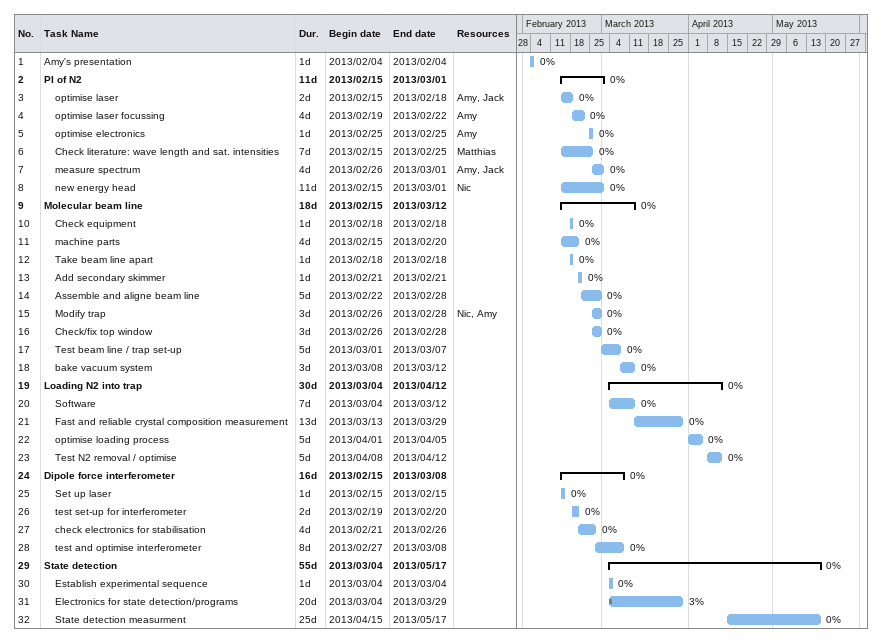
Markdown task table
| ID | Level | Task | Duration | Start | Finish | Resources | % complete |
|---|---|---|---|---|---|---|---|
| 1 | 1 | Amy's presentation | 1d | 2013-02-04 | 2013-02-04 |  | 0 |
| 2 | 1 | **PI of N2** | 11d | 2013-02-15 | 2013-03-01 |  | 0 |
| 3 | 2 | optimise laser | 2d | 2013-02-15 | 2013-02-18 | Amy, Jack | 0 |
| 4 | 2 | optimise laser focussing | 4d | 2013-02-19 | 2013-02-22 | Amy | 0 |
| 5 | 2 | optimise electronics | 1d | 2013-02-25 | 2013-02-25 | Amy | 0 |
| 6 | 2 | Check literature: wave length and sat. intensities | 7d | 2013-02-15 | 2013-02-25 | Matthias | 0 |
| 7 | 2 | measure spectrum | 4d | 2013-02-26 | 2013-03-01 | Amy, Jack | 0 |
| 8 | 2 | new energy head | 11d | 2013-02-15 | 2013-03-01 | Nic | 0 |
| 9 | 1 | **Molecular beam line** | 18d | 2013-02-15 | 2013-03-12 |  | 0 |
| 10 | 2 | Check equipment | 1d | 2013-02-18 | 2013-02-18 |  | 0 |
| 11 | 2 | machine parts | 4d | 2013-02-15 | 2013-02-20 |  | 0 |
| 12 | 2 | Take beam line apart | 1d | 2013-02-18 | 2013-02-18 |  | 0 |
| 13 | 2 | Add secondary skimmer | 1d | 2013-02-21 | 2013-02-21 |  | 0 |
| 14 | 2 | Assemble and aligne beam line | 5d | 2013-02-22 | 2013-02-28 |  | 0 |
| 15 | 2 | Modify trap | 3d | 2013-02-26 | 2013-02-28 | Nic, Amy | 0 |
| 16 | 2 | Check/fix top window | 3d | 2013-02-26 | 2013-02-28 |  | 0 |
| 17 | 2 | Test beam line / trap set-up | 5d | 2013-03-01 | 2013-03-07 |  | 0 |
| 18 | 2 | bake vacuum system | 3d | 2013-03-08 | 2013-03-12 |  | 0 |
| 19 | 1 | **Loading N2 into trap** | 30d | 2013-03-04 | 2013-04-12 |  | 0 |
| 20 | 2 | Software | 7d | 2013-03-04 | 2013-03-12 |  | 0 |
| 21 | 2 | Fast and reliable crystal composition measurement | 13d | 2013-03-13 | 2013-03-29 |  | 0 |
| 22 | 2 | optimise loading process | 5d | 2013-04-01 | 2013-04-05 |  | 0 |
| 23 | 2 | Test N2 removal / optimise | 5d | 2013-04-08 | 2013-04-12 |  | 0 |
| 24 | 1 | **Dipole force interferometer** | 16d | 2013-02-15 | 2013-03-08 |  | 0 |
| 25 | 2 | Set up laser | 1d | 2013-02-15 | 2013-02-15 |  | 0 |
| 26 | 2 | test set-up for interferometer | 2d | 2013-02-19 | 2013-02-20 |  | 0 |
| 27 | 2 | check electronics for stabilisation | 4d | 2013-02-21 | 2013-02-26 |  | 0 |
| 28 | 2 | test and optimise interferometer | 8d | 2013-02-27 | 2013-03-08 |  | 0 |
| 29 | 1 | **State detection** | 55d | 2013-03-04 | 2013-05-17 |  | 0 |
| 30 | 2 | Establish experimental sequence | 1d | 2013-03-04 | 2013-03-04 |  | 0 |
| 31 | 2 | Electronics for state detection/programs | 20d | 2013-03-04 | 2013-03-29 |  | 3 |
| 32 | 2 | State detection measurment | 25d | 2013-04-15 | 2013-05-17 |  | 0 |
